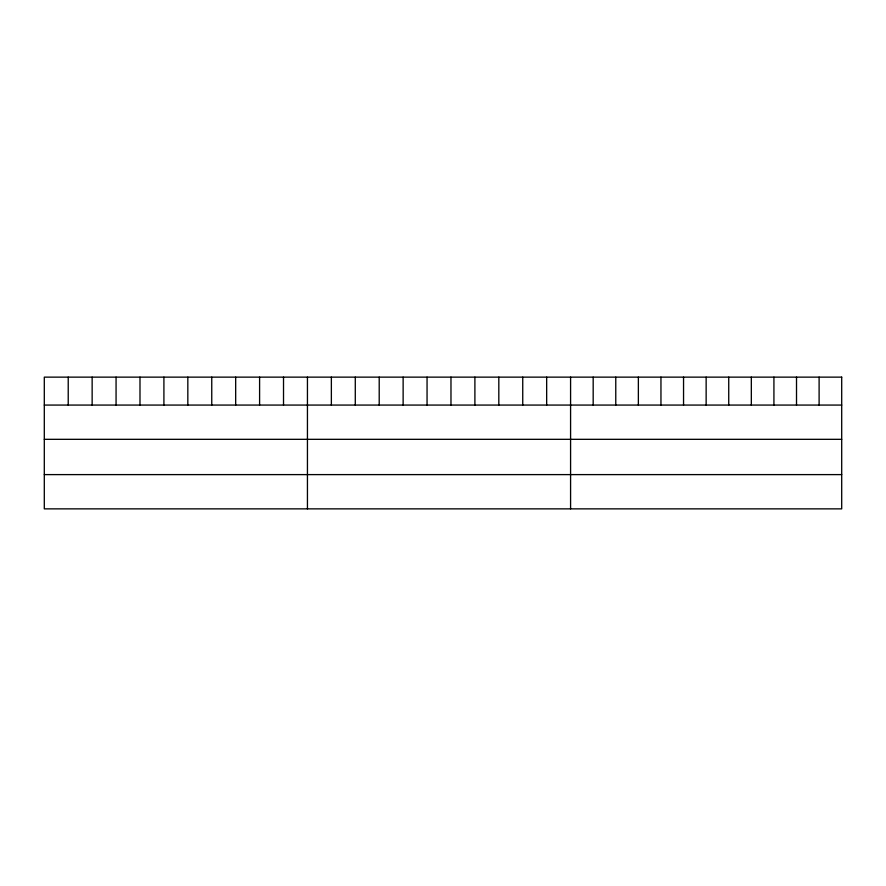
<?xml version="1.0" encoding="UTF-8"?>
<svg xmlns="http://www.w3.org/2000/svg" width="886" height="886" viewBox="0 0 886 886"><rect width="100%" height="100%" fill="white"/><g stroke="black" fill="none" stroke-linecap="round" stroke-linejoin="round"><path stroke-width="1.33" d="M44.3 405.068L841.7 405.068M44.3 439.323L841.7 439.323M44.3 474.608L841.7 474.608M819.107 377.137L819.107 405.068M796.514 377.137L796.514 405.068M773.921 377.137L773.921 405.068M751.328 377.137L751.328 405.068M728.735 377.137L728.735 405.068M706.142 377.137L706.142 405.068M683.549 377.137L683.549 405.068M660.956 377.137L660.956 405.068M638.363 377.137L638.363 405.068M615.77 377.137L615.77 405.068M593.177 377.137L593.177 405.068M570.584 377.137L570.584 508.863M546.662 377.137L546.662 405.068M522.74 377.137L522.74 405.068M498.818 377.137L498.818 405.068M474.896 377.137L474.896 405.068M450.974 377.137L450.974 405.068M427.052 377.137L427.052 405.068M403.13 377.137L403.13 405.068M379.208 377.137L379.208 405.068M355.286 377.137L355.286 405.068M331.364 377.137L331.364 405.068M307.442 377.137L307.442 508.863M283.52 377.137L283.52 405.068M259.598 377.137L259.598 405.068M235.676 377.137L235.676 405.068M211.754 377.137L211.754 405.068M187.832 377.137L187.832 405.068M163.91 377.137L163.91 405.068M139.988 377.137L139.988 405.068M116.066 377.137L116.066 405.068M92.144 377.137L92.144 405.068M68.222 377.137L68.222 405.068M841.7 377.137L44.3 377.137L44.3 508.863L841.7 508.863L841.7 377.137"/></g></svg>
